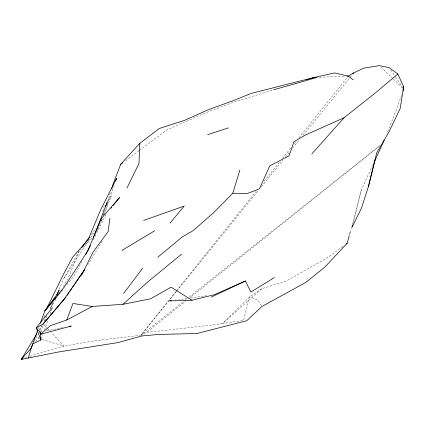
<?xml version="1.0" encoding="UTF-8"?>
<svg xmlns="http://www.w3.org/2000/svg" width="425" height="425" viewBox="0 0 425 425"><rect width="100%" height="100%" fill="white"/><g stroke="black" fill="none" stroke-linecap="round" stroke-linejoin="round"><path stroke-width="0.32" stroke-dasharray="2.12 1.59" d="M102.914 211.151L103.482 207.251L105.373 204.542M43.956 317.273L44.242 315.339M353.106 223.162L361.553 189.242L372.969 164.735M350.094 232.379L351.948 225.399M352.118 224.767L361.553 189.242M102.213 219.072L101.49 220.904L101.888 219.64M103.296 215.215L104.3 212.054M107.509 201.933L110.718 191.818M101.49 220.904L102.149 219.04M103.477 215.31L114.511 184.248M41.39 338.805L42.936 334.454M44.482 330.098L48.237 319.531M50.23 313.932L51.776 309.581M401.535 95.248L393.773 116.678L386.915 133.567M38.266 328.753L38.723 327.521M35.812 341.461L38.308 338.385L38.76 337.147M40.811 331.58L43.084 325.391M104.391 213.578L111.414 195.883L107.259 201.838M79.257 250.936L67.926 278.928L62.879 287.422M44.848 321.109L46.947 316.243M50.092 308.943L52.785 302.993M58.974 289.308L64.085 278.003L78.933 251.515M96.603 231.513L97.415 229.744M97.686 229.155L101.219 221.494M44.136 321.364L46.41 316.646M52.944 303.089L50.389 308.396L56.488 298.18M34.441 341.381L37.581 334.905M39.86 330.198L42.144 325.486M93.362 239.721L105.984 214.397M82.052 261.338L73.775 276.393L66.969 284.516M39.206 329.949L41.618 325.986M87.598 265.009L102.335 241.002M64.085 278.003L94.589 231.439M91.348 234.605L96.029 228.283M175.78 291.72L140.946 335.245L146.62 332.446L185.497 301.32M176.194 291.199L256.238 191.192M264.122 181.347L279.878 161.654M282.37 158.546L290.663 148.182M294.397 143.517L295.641 141.961M298.956 137.817L347.48 77.191M176.465 291.438L140.946 335.245L184.057 301.043M176.885 290.923L258.379 190.427M261.301 186.819L283.034 160.018M285.542 156.926L289.723 151.773M292.644 148.166L299.333 139.915M303.094 135.278L349.483 78.073M349.897 77.557L351.99 74.981M79.725 250.474L82.067 248.157M82.535 247.69L91.89 238.42M342.98 246.293L327.563 257.656L285.85 281.244L261.784 288.718L222.684 323.483L216.006 324.588L146.62 332.446M188.604 298.833L379.886 145.706L189.247 296.921M184.577 300.634L187.17 298.573M125.487 160.74L138.762 150.875M139.294 150.482L167.439 129.572L206.019 112.678L234.727 101.777L273.238 89.988M261.784 288.718L249.629 296.793L222.684 323.483L243.504 320.434L249.629 296.793L257.757 300.018L261.928 306.494M25.006 358.163L27.508 357.34M30.01 356.522C65.232 342.821 103.126 339.878 140.298 335.346M40.657 331.925L41.958 331.675M46.511 330.799L62.767 327.664M187.202 298.483L178.76 299.657M190.437 298.031L206.603 295.773M174.818 300.193L176.131 300.013M319.515 77.228L345.036 76.277M38.308 338.385L39.557 338.757M42.054 339.501L63.92 346.008L51.515 332.706M380.864 66.991L392.785 78.519M393.263 78.981L402.799 88.203M43.982 324.631L47.526 328.429M47.972 328.908L49.741 330.804M390.782 69.928L395.229 76.511M395.601 77.058L402.64 87.481"/><path stroke-width="0.64" d="M353.233 79.842L348.309 76.155L334.709 72.941L314.277 77.424L251.43 93.341L233.07 100.72L207.634 109.99L184.795 120.264L159.157 128.547L139.825 143.315L138.97 163.508L126.942 188.089M109.9 218.227L108.162 231.513L93.043 252.067L81.547 275.384M347.002 76.203L348.309 76.155L353.658 72.919L363.821 68.143L379.435 65.609L389.3 67.734L397.827 73.993L403.612 86.642L400.238 108.354L388.997 131.83L376.699 152.878L368.486 186.389L361.547 207.921L352.15 227.003L352.628 225.08M368.486 186.389L375.031 159.869M36.789 333.912L21.25 359.391L58.719 351.948L118.448 342.513L141.886 335.957L158.312 334.454L197.046 333.498L246.723 320.742L261.928 306.494L305.777 282.423L324.673 267.256L347.23 243.164L349.254 235.551M349.589 234.281L350.094 232.379M28.294 358.105L31.014 348.447L37.586 330.602M157.787 257.21L182.325 236.895L193.072 230.706L213.807 212.479L232.81 193.21L239.907 169.91M111.722 188.657L113.528 182.962L120.705 164.289L139.825 143.315M115.616 181.14L116.721 178.032L100.55 210.046L88.241 239.557L72.988 256.737L63.798 273.615L46.367 309.203M403.086 90.961L403.75 89.123L403.612 86.642M40.306 323.218L44.838 310.909L56.557 294.998L59.192 290.121L56.923 294.838M52.44 307.716L36.215 327.824L40.008 332.047L40.582 334.273L50.214 325.752L66.73 320.004L72.978 303.455L92.246 306.462L123 304.279L150.625 298.802L171.073 287.172L192.01 300.225L214.359 294.69L245.422 280.973L250.824 292.023L274.407 277.562M93.256 237.915L107.19 202.295L105.618 206.237M384.221 140.202L374.085 162.345M90.424 245.607L85.871 254.384M66.056 297.011L42.946 324.222L36.215 327.824L40.943 340.048L33.065 343.745L31.014 348.447L21.25 359.391L22.504 358.982M67.155 295.391L68.988 292.682M69.721 291.598L71.926 288.352M72.659 287.268L74.492 284.564M75.225 283.48L84.761 269.408L64.202 299.072L42.946 324.222M81.6 247.775L89.399 237.24M123.558 293.505L142.587 268.297M110.93 208.261L111.754 207.235M112.986 205.705L119.574 197.524L101.352 218.471L87.778 250.909L64.037 287.374L44.838 310.909L56.328 297.203M352.824 73.95L353.658 72.919M21.25 359.391L23.332 356.83M57.178 296.188L58.459 294.668M59.309 293.654L60.159 292.639M61.434 291.114L62.284 290.1M170.149 222.913L184.259 206.045L143.677 220.421M311.87 153.829L344.069 117.752L376.168 92.283L397.827 73.993M123 304.279L147.741 281.929L181.491 254.24M120.705 164.289L122.83 162.711M346.168 243.945L347.23 243.164M122.087 250.325L154.849 230.674M66.73 320.004L92.246 306.462M211.305 297.054L245.422 280.973M344.069 117.752L305.963 134.762L294.015 141.621L289.064 155.81L269.71 165.904L259.505 188.764L246.845 193.726L232.81 193.21M207.639 134.698L228.358 127.914M306.701 79.746L308.592 79.162M309.857 78.779L314.277 77.424L316.243 77.35M273.695 89.792L317.146 77.435M40.582 334.273L71.219 326.033L69.27 326.411M171.53 300.645L169.554 300.916L192.01 300.225M40.008 332.047L40.943 340.048"/></g></svg>
